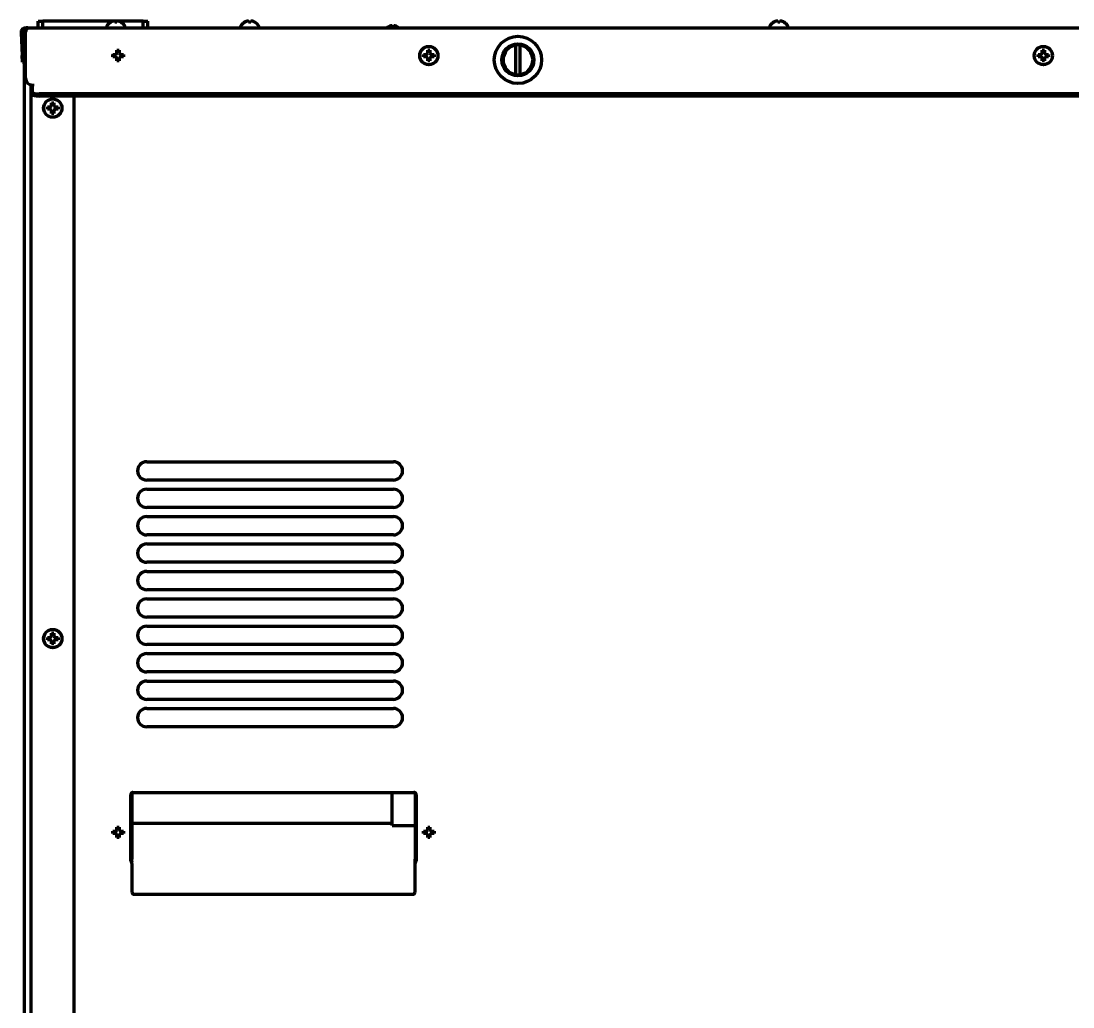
# Model space of a CAD drawing. Header units: inches. Extents: x -2898 to 7248, y 606 to 5598.
# Drawn here: x 6317.3 to 6777.7, y 3651.8 to 4083.4 of the extents above; entities that cross this region are included whole.
import ezdxf

# ---------------------------------------------------------------- set-up
doc = ezdxf.new("R2010")
doc.units = ezdxf.units.IN

msp = doc.modelspace()

# ---------------------------------------------------------------- linework, layer by layer
at = {"linetype": 'Continuous', "lineweight": 70}
for p, q in [((6320.27, 4080.34), (6319.27, 4080.34)), ((6320.27, 4080.34), (7209.27, 4080.34)), ((6324.77, 4083.34), (6326.77, 4083.34)), ((6324.77, 4080.34), (6324.77, 4083.34)), ((6357.71, 4083.34), (6326.77, 4083.34)), ((6326.77, 4080.34), (6326.77, 4083.34)), ((6354.77, 4080.94), (6354.77, 4080.74)), ((6356.47, 4082.79), (6356.47, 4082.82)), ((6359.27, 4083.34), (6358.27, 4083.34)), ((6370.77, 4083.34), (6359.83, 4083.34)), ((6361.07, 4082.82), (6361.07, 4082.79)), ((6362.77, 4080.74), (6362.77, 4080.94)), ((6370.77, 4080.34), (6370.77, 4083.34)), ((6370.77, 4083.34), (6372.77, 4083.34)), ((6372.77, 4080.34), (6372.77, 4083.34)), ((6413.37, 4080.94), (6413.37, 4080.74)), ((6415.07, 4082.79), (6415.07, 4082.82)), ((6419.67, 4082.82), (6419.67, 4082.79)), ((6421.37, 4080.74), (6421.37, 4080.94)), ((6478.15, 4080.82), (6478.15, 4080.84)), ((6479.65, 4080.82), (6479.65, 4081.22)), ((6480.4, 4081.22), (6480.4, 4080.82)), ((6481.9, 4080.84), (6481.9, 4080.82)), ((6644.97, 4080.94), (6644.97, 4080.74)), ((6646.67, 4082.79), (6646.67, 4082.82)), ((6651.27, 4082.82), (6651.27, 4082.79)), ((6652.97, 4080.74), (6652.97, 4080.94)), ((6317.27, 4078.24), (6317.79, 4068.34)), ((6318.27, 4078.29), (6318.79, 4068.39)), ((6318.77, 4078.84), (6319.44, 4078.84)), ((6318.77, 4078.84), (6318.77, 4075.84)), ((6318.77, 4077.24), (6319.27, 4077.24)), ((6318.77, 4068.77), (6318.77, 4077.24)), ((6319.27, 4058.34), (6319.27, 4078.34)), ((6317.95, 4065.34), (6317.79, 4068.34)), ((6318.79, 4068.39), (6318.95, 4065.4)), ((6357.47, 4068.24), (6357.47, 4068.74)), ((6357.47, 4067.74), (6357.47, 4068.24)), ((6362.07, 4068.74), (6362.07, 4068.24)), ((6362.07, 4068.24), (6362.07, 4067.74)), ((6493.47, 4068.24), (6493.47, 4068.74)), ((6493.47, 4067.74), (6493.47, 4068.24)), ((6498.07, 4068.74), (6498.07, 4068.24)), ((6498.07, 4068.24), (6498.07, 4067.74)), ((6762.47, 4068.24), (6762.47, 4068.74)), ((6762.47, 4067.74), (6762.47, 4068.24)), ((6767.07, 4068.74), (6767.07, 4068.24)), ((6767.07, 4068.24), (6767.07, 4067.74)), ((6317.95, 4065.34), (6318.95, 4065.4)), ((6318.77, 2413.84), (6318.77, 4065.37)), ((6321.57, 4055.42), (6321.57, 2754.44)), ((6322.27, 4055.84), (6322.25, 4055.84)), ((6322.25, 4055.84), (6322.25, 4055.34)), ((6322.27, 4055.84), (6322.27, 4054.88)), ((6322.27, 4052.24), (6322.27, 4054.88)), ((6322.27, 4052.24), (6322.27, 4051.27)), ((7204.27, 4051.46), (6325.27, 4051.46)), ((7204.27, 4050.5), (6325.27, 4050.5)), ((6340.47, 2752.44), (6340.47, 4050.49)), ((6328.87, 4045.24), (6328.87, 4045.74)), ((6328.87, 4044.74), (6328.87, 4045.24)), ((6333.47, 4045.74), (6333.47, 4045.24)), ((6333.47, 4045.24), (6333.47, 4044.74)), ((6372.27, 3890.44), (6480.27, 3890.44)), ((6480.27, 3882.44), (6372.27, 3882.44)), ((6372.27, 3878.44), (6480.27, 3878.44)), ((6480.27, 3870.44), (6372.27, 3870.44)), ((6372.27, 3866.44), (6480.27, 3866.44)), ((6480.27, 3858.44), (6372.27, 3858.44)), ((6372.27, 3854.44), (6480.27, 3854.44)), ((6480.27, 3846.44), (6372.27, 3846.44)), ((6372.27, 3842.44), (6480.27, 3842.44)), ((6480.27, 3834.44), (6372.27, 3834.44)), ((6372.27, 3830.44), (6480.27, 3830.44)), ((6480.27, 3822.44), (6372.27, 3822.44)), ((6372.27, 3818.44), (6480.27, 3818.44)), ((6328.87, 3813.04), (6328.87, 3813.54)), ((6328.87, 3812.54), (6328.87, 3813.04)), ((6333.47, 3813.54), (6333.47, 3813.04)), ((6333.47, 3813.04), (6333.47, 3812.54)), ((6480.27, 3810.44), (6372.27, 3810.44)), ((6372.27, 3806.44), (6480.27, 3806.44)), ((6480.27, 3798.44), (6372.27, 3798.44)), ((6372.27, 3794.44), (6480.27, 3794.44)), ((6480.27, 3786.44), (6372.27, 3786.44)), ((6372.27, 3782.44), (6480.27, 3782.44)), ((6480.27, 3774.44), (6372.27, 3774.44)), ((6365.27, 3715.69), (6365.27, 3744.69)), ((6365.77, 3745.56), (6365.77, 3716.89)), ((6366.27, 3745.69), (6489.27, 3745.69)), ((6479.77, 3731.17), (6479.77, 3745.69)), ((6489.77, 3745.56), (6489.77, 3716.89)), ((6490.27, 3744.69), (6490.27, 3715.69)), ((6479.77, 3732.02), (6365.77, 3732.02)), ((6479.77, 3731.17), (6489.78, 3731.17)), ((6357.47, 3728.24), (6357.47, 3728.74)), ((6357.47, 3727.74), (6357.47, 3728.24)), ((6362.07, 3728.74), (6362.07, 3728.24)), ((6362.07, 3728.24), (6362.07, 3727.74)), ((6493.47, 3728.24), (6493.47, 3728.74)), ((6493.47, 3727.74), (6493.47, 3728.24)), ((6498.07, 3728.74), (6498.07, 3728.24)), ((6498.07, 3728.24), (6498.07, 3727.74)), ((6365.77, 3716.89), (6365.77, 3716.45)), ((6365.77, 3714.55), (6365.77, 3716.45)), ((6489.77, 3716.89), (6489.77, 3716.45)), ((6489.77, 3714.55), (6489.77, 3716.45)), ((6365.37, 3715), (6365.74, 3715.37)), ((6365.51, 3715.14), (6365.77, 3715.4)), ((6365.77, 3714.55), (6365.77, 3702.17)), ((6490.04, 3715.13), (6489.77, 3715.4)), ((6489.77, 3702.17), (6489.77, 3714.55)), ((6490.17, 3715), (6489.8, 3715.37)), ((6365.77, 3702.14), (6365.77, 3702.17)), ((6489.77, 3702.14), (6489.77, 3702.17)), ((6366.77, 3701.18), (6488.77, 3701.18)), ((6366.77, 3701.14), (6488.77, 3701.14))]:
    msp.add_line(p, q, dxfattribs=at)
for centre, radius in [((6534.77, 4066.34), 10.33), ((6495.77, 4068.24), 4), ((6534.77, 4066.34), 7.01), ((6764.77, 4068.24), 4), ((6331.17, 4045.24), 4), ((6331.17, 3813.04), 4)]:
    msp.add_circle(centre, radius, dxfattribs=at)
for centre, radius, start, end in [((6319.27, 4078.34), 2, 90, 183), ((6327.02, 4077.59), 3.75, 126.87, 132.8332), ((6355.17, 4080.94), 0.4, 149.6988, 180), ((6355.17, 4080.74), 0.4, 180, 270), ((6358.97, 4078.72), 4.8, 121.3727, 149.6988), ((6358.57, 4078.72), 4.8, 30.3012, 58.6273), ((6362.37, 4080.74), 0.4, 270, 0), ((6362.37, 4080.94), 0.4, 0, 30.3012), ((6413.77, 4080.94), 0.4, 149.6988, 180), ((6413.77, 4080.74), 0.4, 180, 270), ((6417.57, 4078.72), 4.8, 121.3727, 149.6988), ((6417.17, 4078.72), 4.8, 30.3012, 58.6273), ((6420.97, 4080.74), 0.4, 270, 0), ((6420.97, 4080.94), 0.4, 0, 30.3012), ((6480.02, 4077.59), 3.75, 120, 132.8332), ((6480.02, 4077.59), 3.73, 103.5627, 120.1668), ((6480.02, 4077.59), 3.25, 83.3693, 96.6307), ((6480.02, 4077.59), 3.73, 59.8332, 76.4373), ((6480.02, 4077.59), 3.75, 47.1668, 60), ((6645.37, 4080.94), 0.4, 149.6988, 180), ((6645.37, 4080.74), 0.4, 180, 270), ((6649.17, 4078.72), 4.8, 121.3727, 149.6988), ((6648.77, 4078.72), 4.8, 30.3012, 58.6273), ((6652.57, 4080.74), 0.4, 270, 0), ((6652.57, 4080.94), 0.4, 0, 30.3012), ((6319.27, 4078.34), 1, 90, 183), ((6320.77, 4077.24), 2, 145.5637, 180), ((6534.77, 4066.34), 6.5, 98.8499, 261.1501), ((6534.77, 4066.34), 6.57, 81.2466, 98.7534), ((6534.77, 4066.34), 6.5, 278.8499, 81.1501), ((6359.77, 4068.24), 2.25, 166.9331, 193.0781), ((6359.77, 4068.24), 2.25, 347.0794, 13.1512), ((6322.27, 4058.34), 3, 180, 269.618), ((6534.77, 4066.34), 6.57, 261.2466, 278.7534), ((6372.27, 3886.44), 4, 90, 270), ((6480.27, 3886.44), 4, 270, 90), ((6372.27, 3874.44), 4, 90, 270), ((6480.27, 3874.44), 4, 270, 90), ((6372.27, 3862.44), 4, 90, 270), ((6480.27, 3862.44), 4, 270, 90), ((6372.27, 3850.44), 4, 90, 270), ((6480.27, 3850.44), 4, 270, 90), ((6372.27, 3838.44), 4, 90, 270), ((6480.27, 3838.44), 4, 270, 90), ((6372.27, 3826.44), 4, 90, 270), ((6480.27, 3826.44), 4, 270, 90), ((6372.27, 3814.44), 4, 90, 270), ((6480.27, 3814.44), 4, 270, 90), ((6372.27, 3802.44), 4, 90, 270), ((6480.27, 3802.44), 4, 270, 90), ((6372.27, 3790.44), 4, 90, 270), ((6480.27, 3790.44), 4, 270, 90), ((6372.27, 3778.44), 4, 90, 270), ((6480.27, 3778.44), 4, 270, 90), ((6366.27, 3744.69), 1, 90, 180), ((6489.27, 3744.69), 1, 0, 90), ((6366.27, 3715.69), 1, 180, 240.0005), ((6489.27, 3715.69), 1, 300.0023, 0)]:
    msp.add_arc(centre, radius, start, end, dxfattribs=at)
for centre, major_axis, ratio, start_param, end_param in [((6479.4, 4077.59), (0, -3.64), 0.707107, 3.044426, 3.23876), ((6480.65, 4077.59), (0, 3.64), 0.707107, 6.186018, 6.380352), ((6325.27, 4052.24), (-3, 0), 0.258819, 0, 1.570796), ((6325.27, 4051.27), (3, 0), 0.258819, 3.141593, 4.712389), ((6365.76, 3713.4), (0.01, 2), 0.083873, 0.008605, 0.147661), ((6489.78, 3713.4), (-0.01, 2), 0.083873, 6.135524, 6.27458), ((6366.77, 3702.17), (-1, 0), 0.999391, 0, 1.570796), ((6366.77, 3702.14), (1, 0), 0.999391, 3.141593, 4.712389), ((6488.77, 3702.17), (-1, 0), 0.999391, 1.570796, 3.141593), ((6488.77, 3702.14), (1, 0), 0.999391, 4.712389, 6.283185)]:
    msp.add_ellipse(centre, major_axis=major_axis, ratio=ratio, start_param=start_param, end_param=end_param, dxfattribs=at)
for points in [[(6319.27, 4078.34), (6319.29, 4078.41), (6319.34, 4078.55), (6319.4, 4078.76), (6319.47, 4078.96), (6319.54, 4079.16), (6319.6, 4079.35), (6319.67, 4079.52), (6319.74, 4079.68), (6319.8, 4079.83), (6319.87, 4079.96), (6319.94, 4080.08), (6320, 4080.17), (6320.07, 4080.25), (6320.14, 4080.3), (6320.2, 4080.34), (6320.25, 4080.34), (6320.27, 4080.34)], [(6357.77, 4083.34), (6357.72, 4083.33), (6357.61, 4083.3), (6357.45, 4083.24), (6357.29, 4083.19), (6357.13, 4083.13), (6356.98, 4083.06), (6356.82, 4082.99), (6356.66, 4082.9), (6356.53, 4082.83), (6356.47, 4082.79)], [(6358.27, 4083.34), (6358.24, 4083.34), (6358.19, 4083.35), (6358.12, 4083.35), (6358.05, 4083.36), (6357.98, 4083.36), (6357.91, 4083.35), (6357.84, 4083.35), (6357.79, 4083.34), (6357.77, 4083.34)], [(6359.27, 4082.79), (6359.1, 4082.81), (6358.77, 4082.83), (6358.44, 4082.81), (6358.27, 4082.79)], [(6359.77, 4083.34), (6359.75, 4083.34), (6359.7, 4083.35), (6359.63, 4083.35), (6359.56, 4083.36), (6359.49, 4083.36), (6359.41, 4083.35), (6359.34, 4083.35), (6359.29, 4083.34), (6359.27, 4083.34)], [(6359.27, 4083.34), (6359.27, 4083.33), (6359.27, 4083.3), (6359.27, 4083.24), (6359.27, 4083.19), (6359.27, 4083.13), (6359.27, 4083.06), (6359.27, 4082.99), (6359.27, 4082.9), (6359.27, 4082.83), (6359.27, 4082.79)], [(6416.37, 4083.34), (6416.32, 4083.33), (6416.21, 4083.3), (6416.05, 4083.24), (6415.89, 4083.19), (6415.73, 4083.13), (6415.58, 4083.06), (6415.42, 4082.99), (6415.26, 4082.9), (6415.13, 4082.83), (6415.07, 4082.79)], [(6416.87, 4083.34), (6416.84, 4083.34), (6416.79, 4083.35), (6416.72, 4083.35), (6416.65, 4083.36), (6416.58, 4083.36), (6416.51, 4083.35), (6416.44, 4083.35), (6416.39, 4083.34), (6416.37, 4083.34)], [(6417.87, 4082.79), (6417.7, 4082.81), (6417.37, 4082.83), (6417.04, 4082.81), (6416.87, 4082.79)], [(6418.37, 4083.34), (6418.35, 4083.34), (6418.3, 4083.35), (6418.23, 4083.35), (6418.16, 4083.36), (6418.09, 4083.36), (6418.01, 4083.35), (6417.94, 4083.35), (6417.89, 4083.34), (6417.87, 4083.34)], [(6417.87, 4083.34), (6417.87, 4083.33), (6417.87, 4083.3), (6417.87, 4083.24), (6417.87, 4083.19), (6417.87, 4083.13), (6417.87, 4083.06), (6417.87, 4082.99), (6417.87, 4082.9), (6417.87, 4082.83), (6417.87, 4082.79)], [(6647.97, 4083.34), (6647.92, 4083.33), (6647.81, 4083.3), (6647.65, 4083.24), (6647.49, 4083.19), (6647.33, 4083.13), (6647.18, 4083.06), (6647.02, 4082.99), (6646.86, 4082.9), (6646.73, 4082.83), (6646.67, 4082.79)], [(6648.47, 4083.34), (6648.44, 4083.34), (6648.39, 4083.35), (6648.32, 4083.35), (6648.25, 4083.36), (6648.18, 4083.36), (6648.11, 4083.35), (6648.04, 4083.35), (6647.99, 4083.34), (6647.97, 4083.34)], [(6649.47, 4082.79), (6649.3, 4082.81), (6648.97, 4082.83), (6648.64, 4082.81), (6648.47, 4082.79)], [(6649.97, 4083.34), (6649.95, 4083.34), (6649.9, 4083.35), (6649.83, 4083.35), (6649.76, 4083.36), (6649.69, 4083.36), (6649.61, 4083.35), (6649.54, 4083.35), (6649.49, 4083.34), (6649.47, 4083.34)], [(6649.47, 4083.34), (6649.47, 4083.33), (6649.47, 4083.3), (6649.47, 4083.24), (6649.47, 4083.19), (6649.47, 4083.13), (6649.47, 4083.06), (6649.47, 4082.99), (6649.47, 4082.9), (6649.47, 4082.83), (6649.47, 4082.79)], [(6359.27, 4069.24), (6359.27, 4069.3), (6359.27, 4069.41), (6359.27, 4069.57), (6359.27, 4069.73), (6359.27, 4069.88), (6359.27, 4070.03), (6359.27, 4070.19), (6359.27, 4070.36), (6359.27, 4070.48), (6359.27, 4070.54)], [(6359.27, 4070.54), (6359.44, 4070.54), (6359.77, 4070.54), (6360.1, 4070.54), (6360.27, 4070.54)], [(6495.27, 4069.24), (6495.27, 4069.3), (6495.27, 4069.41), (6495.27, 4069.57), (6495.27, 4069.73), (6495.27, 4069.88), (6495.27, 4070.03), (6495.27, 4070.19), (6495.27, 4070.36), (6495.27, 4070.48), (6495.27, 4070.54)], [(6495.27, 4070.54), (6495.44, 4070.54), (6495.77, 4070.54), (6496.1, 4070.54), (6496.27, 4070.54)], [(6533.77, 4072.77), (6533.77, 4072.5), (6533.77, 4071.99), (6533.77, 4071.28), (6533.77, 4070.63), (6533.77, 4070.03), (6533.77, 4069.47), (6533.77, 4068.97), (6533.77, 4068.51), (6533.77, 4068.09), (6533.77, 4067.71), (6533.77, 4067.38), (6533.77, 4067.09), (6533.77, 4066.83), (6533.77, 4066.59), (6533.77, 4066.34), (6533.77, 4066.09), (6533.77, 4065.85), (6533.77, 4065.6), (6533.77, 4065.3), (6533.77, 4064.97), (6533.77, 4064.6), (6533.77, 4064.18), (6533.77, 4063.72), (6533.77, 4063.21), (6533.77, 4062.66), (6533.77, 4062.06), (6533.77, 4061.41), (6533.77, 4060.7), (6533.77, 4060.19), (6533.77, 4059.92)], [(6535.77, 4059.92), (6535.77, 4060.19), (6535.77, 4060.7), (6535.77, 4061.41), (6535.77, 4062.06), (6535.77, 4062.66), (6535.77, 4063.21), (6535.77, 4063.72), (6535.77, 4064.18), (6535.77, 4064.6), (6535.77, 4064.97), (6535.77, 4065.31), (6535.77, 4065.6), (6535.77, 4065.85), (6535.77, 4066.1), (6535.77, 4066.34), (6535.77, 4066.59), (6535.77, 4066.83), (6535.77, 4067.09), (6535.77, 4067.38), (6535.77, 4067.71), (6535.77, 4068.09), (6535.77, 4068.51), (6535.77, 4068.97), (6535.77, 4069.47), (6535.77, 4070.03), (6535.77, 4070.63), (6535.77, 4071.28), (6535.77, 4071.99), (6535.77, 4072.5), (6535.77, 4072.77)], [(6764.27, 4069.24), (6764.27, 4069.3), (6764.27, 4069.41), (6764.27, 4069.57), (6764.27, 4069.73), (6764.27, 4069.88), (6764.27, 4070.03), (6764.27, 4070.19), (6764.27, 4070.36), (6764.27, 4070.48), (6764.27, 4070.54)], [(6764.27, 4070.54), (6764.44, 4070.54), (6764.77, 4070.54), (6765.1, 4070.54), (6765.27, 4070.54)], [(6358.77, 4067.74), (6358.72, 4067.74), (6358.61, 4067.74), (6358.45, 4067.74), (6358.29, 4067.74), (6358.13, 4067.74), (6357.98, 4067.74), (6357.82, 4067.74), (6357.66, 4067.74), (6357.53, 4067.74), (6357.47, 4067.74)], [(6358.77, 4068.74), (6358.79, 4068.77), (6358.84, 4068.82), (6358.91, 4068.89), (6358.98, 4068.96), (6359.06, 4069.03), (6359.13, 4069.1), (6359.2, 4069.17), (6359.25, 4069.22), (6359.27, 4069.24)], [(6359.27, 4067.24), (6359.24, 4067.27), (6359.19, 4067.32), (6359.12, 4067.4), (6359.05, 4067.47), (6358.98, 4067.54), (6358.91, 4067.61), (6358.84, 4067.68), (6358.79, 4067.72), (6358.77, 4067.74)], [(6360.27, 4065.94), (6360.1, 4065.94), (6359.77, 4065.94), (6359.44, 4065.94), (6359.27, 4065.94)], [(6360.27, 4069.24), (6360.3, 4069.22), (6360.35, 4069.17), (6360.42, 4069.09), (6360.49, 4069.02), (6360.56, 4068.95), (6360.63, 4068.88), (6360.7, 4068.81), (6360.75, 4068.77), (6360.77, 4068.74)], [(6360.77, 4067.74), (6360.75, 4067.72), (6360.7, 4067.67), (6360.63, 4067.6), (6360.56, 4067.53), (6360.49, 4067.46), (6360.41, 4067.39), (6360.34, 4067.32), (6360.29, 4067.27), (6360.27, 4067.24)], [(6360.27, 4067.24), (6360.27, 4067.19), (6360.27, 4067.08), (6360.27, 4066.92), (6360.27, 4066.76), (6360.27, 4066.61), (6360.27, 4066.45), (6360.27, 4066.3), (6360.27, 4066.13), (6360.27, 4066.01), (6360.27, 4065.94)], [(6360.77, 4068.74), (6360.82, 4068.74), (6360.93, 4068.74), (6361.09, 4068.74), (6361.25, 4068.74), (6361.41, 4068.74), (6361.56, 4068.74), (6361.72, 4068.74), (6361.88, 4068.74), (6362.01, 4068.74), (6362.07, 4068.74)], [(6494.77, 4067.74), (6494.72, 4067.74), (6494.61, 4067.74), (6494.45, 4067.74), (6494.29, 4067.74), (6494.13, 4067.74), (6493.98, 4067.74), (6493.82, 4067.74), (6493.66, 4067.74), (6493.53, 4067.74), (6493.47, 4067.74)], [(6494.77, 4068.74), (6494.79, 4068.77), (6494.84, 4068.81), (6494.91, 4068.89), (6494.98, 4068.96), (6495.06, 4069.03), (6495.13, 4069.1), (6495.2, 4069.17), (6495.25, 4069.22), (6495.27, 4069.24)], [(6495.27, 4067.24), (6495.24, 4067.27), (6495.19, 4067.32), (6495.12, 4067.39), (6495.05, 4067.47), (6494.98, 4067.54), (6494.91, 4067.61), (6494.84, 4067.67), (6494.79, 4067.72), (6494.77, 4067.74)], [(6496.27, 4065.94), (6496.1, 4065.94), (6495.77, 4065.94), (6495.44, 4065.94), (6495.27, 4065.94)], [(6496.27, 4069.24), (6496.3, 4069.22), (6496.35, 4069.17), (6496.42, 4069.09), (6496.49, 4069.02), (6496.56, 4068.95), (6496.63, 4068.88), (6496.7, 4068.81), (6496.75, 4068.77), (6496.77, 4068.74)], [(6496.77, 4067.74), (6496.75, 4067.72), (6496.7, 4067.67), (6496.63, 4067.6), (6496.56, 4067.53), (6496.49, 4067.46), (6496.41, 4067.39), (6496.34, 4067.31), (6496.29, 4067.27), (6496.27, 4067.24)], [(6496.27, 4067.24), (6496.27, 4067.19), (6496.27, 4067.08), (6496.27, 4066.92), (6496.27, 4066.76), (6496.27, 4066.61), (6496.27, 4066.45), (6496.27, 4066.3), (6496.27, 4066.13), (6496.27, 4066.01), (6496.27, 4065.94)], [(6496.77, 4068.74), (6496.82, 4068.74), (6496.93, 4068.74), (6497.09, 4068.74), (6497.25, 4068.74), (6497.41, 4068.74), (6497.56, 4068.74), (6497.72, 4068.74), (6497.88, 4068.74), (6498.01, 4068.74), (6498.07, 4068.74)], [(6763.77, 4067.74), (6763.72, 4067.74), (6763.61, 4067.74), (6763.45, 4067.74), (6763.29, 4067.74), (6763.13, 4067.74), (6762.98, 4067.74), (6762.82, 4067.74), (6762.66, 4067.74), (6762.53, 4067.74), (6762.47, 4067.74)], [(6763.77, 4068.74), (6763.79, 4068.77), (6763.84, 4068.81), (6763.91, 4068.89), (6763.98, 4068.96), (6764.06, 4069.03), (6764.13, 4069.1), (6764.2, 4069.17), (6764.25, 4069.22), (6764.27, 4069.24)], [(6764.27, 4067.24), (6764.24, 4067.27), (6764.19, 4067.32), (6764.12, 4067.39), (6764.05, 4067.47), (6763.98, 4067.54), (6763.91, 4067.61), (6763.84, 4067.67), (6763.79, 4067.72), (6763.77, 4067.74)], [(6765.27, 4065.94), (6765.1, 4065.94), (6764.77, 4065.94), (6764.44, 4065.94), (6764.27, 4065.94)], [(6765.27, 4069.24), (6765.3, 4069.22), (6765.35, 4069.17), (6765.42, 4069.09), (6765.49, 4069.02), (6765.56, 4068.95), (6765.63, 4068.88), (6765.7, 4068.81), (6765.75, 4068.77), (6765.77, 4068.74)], [(6765.77, 4067.74), (6765.75, 4067.72), (6765.7, 4067.67), (6765.63, 4067.6), (6765.56, 4067.53), (6765.49, 4067.46), (6765.41, 4067.39), (6765.34, 4067.31), (6765.29, 4067.27), (6765.27, 4067.24)], [(6765.27, 4067.24), (6765.27, 4067.19), (6765.27, 4067.08), (6765.27, 4066.92), (6765.27, 4066.76), (6765.27, 4066.61), (6765.27, 4066.45), (6765.27, 4066.3), (6765.27, 4066.13), (6765.27, 4066.01), (6765.27, 4065.94)], [(6765.77, 4068.74), (6765.82, 4068.74), (6765.93, 4068.74), (6766.09, 4068.74), (6766.25, 4068.74), (6766.41, 4068.74), (6766.56, 4068.74), (6766.72, 4068.74), (6766.88, 4068.74), (6767.01, 4068.74), (6767.07, 4068.74)], [(6330.67, 4046.24), (6330.67, 4046.3), (6330.67, 4046.41), (6330.67, 4046.57), (6330.67, 4046.73), (6330.67, 4046.88), (6330.67, 4047.03), (6330.67, 4047.19), (6330.67, 4047.36), (6330.67, 4047.48), (6330.67, 4047.54)], [(6330.67, 4047.54), (6330.84, 4047.54), (6331.17, 4047.54), (6331.5, 4047.54), (6331.67, 4047.54)], [(6330.17, 4044.74), (6330.12, 4044.74), (6330.01, 4044.74), (6329.85, 4044.74), (6329.69, 4044.74), (6329.53, 4044.74), (6329.38, 4044.74), (6329.22, 4044.74), (6329.06, 4044.74), (6328.93, 4044.74), (6328.87, 4044.74)], [(6330.17, 4045.74), (6330.19, 4045.77), (6330.24, 4045.81), (6330.31, 4045.89), (6330.38, 4045.96), (6330.46, 4046.03), (6330.53, 4046.1), (6330.6, 4046.17), (6330.65, 4046.22), (6330.67, 4046.24)], [(6330.67, 4044.24), (6330.64, 4044.27), (6330.59, 4044.32), (6330.52, 4044.39), (6330.45, 4044.47), (6330.38, 4044.54), (6330.31, 4044.61), (6330.24, 4044.67), (6330.19, 4044.72), (6330.17, 4044.74)], [(6331.67, 4042.94), (6331.5, 4042.94), (6331.17, 4042.94), (6330.84, 4042.94), (6330.67, 4042.94)], [(6331.67, 4046.24), (6331.7, 4046.22), (6331.75, 4046.17), (6331.82, 4046.09), (6331.89, 4046.02), (6331.96, 4045.95), (6332.03, 4045.88), (6332.1, 4045.81), (6332.15, 4045.77), (6332.17, 4045.74)], [(6332.17, 4044.74), (6332.15, 4044.72), (6332.1, 4044.67), (6332.03, 4044.6), (6331.96, 4044.53), (6331.89, 4044.46), (6331.81, 4044.39), (6331.74, 4044.31), (6331.69, 4044.27), (6331.67, 4044.24)], [(6331.67, 4044.24), (6331.67, 4044.19), (6331.67, 4044.08), (6331.67, 4043.92), (6331.67, 4043.76), (6331.67, 4043.61), (6331.67, 4043.45), (6331.67, 4043.3), (6331.67, 4043.13), (6331.67, 4043.01), (6331.67, 4042.94)], [(6332.17, 4045.74), (6332.22, 4045.74), (6332.33, 4045.74), (6332.49, 4045.74), (6332.65, 4045.74), (6332.81, 4045.74), (6332.96, 4045.74), (6333.12, 4045.74), (6333.28, 4045.74), (6333.41, 4045.74), (6333.47, 4045.74)], [(6330.17, 3812.54), (6330.12, 3812.54), (6330.01, 3812.54), (6329.85, 3812.54), (6329.69, 3812.54), (6329.53, 3812.54), (6329.38, 3812.54), (6329.22, 3812.54), (6329.06, 3812.54), (6328.93, 3812.54), (6328.87, 3812.54)], [(6330.17, 3813.54), (6330.19, 3813.57), (6330.24, 3813.61), (6330.31, 3813.69), (6330.38, 3813.76), (6330.46, 3813.83), (6330.53, 3813.9), (6330.6, 3813.97), (6330.65, 3814.02), (6330.67, 3814.04)], [(6330.67, 3812.04), (6330.64, 3812.07), (6330.59, 3812.12), (6330.52, 3812.19), (6330.45, 3812.27), (6330.38, 3812.34), (6330.31, 3812.41), (6330.24, 3812.47), (6330.19, 3812.52), (6330.17, 3812.54)], [(6330.67, 3814.04), (6330.67, 3814.1), (6330.67, 3814.21), (6330.67, 3814.37), (6330.67, 3814.53), (6330.67, 3814.68), (6330.67, 3814.83), (6330.67, 3814.99), (6330.67, 3815.16), (6330.67, 3815.28), (6330.67, 3815.34)], [(6330.67, 3815.34), (6330.84, 3815.34), (6331.17, 3815.34), (6331.5, 3815.34), (6331.67, 3815.34)], [(6331.67, 3814.04), (6331.7, 3814.02), (6331.75, 3813.97), (6331.82, 3813.89), (6331.89, 3813.82), (6331.96, 3813.75), (6332.03, 3813.68), (6332.1, 3813.61), (6332.15, 3813.57), (6332.17, 3813.54)], [(6332.17, 3812.54), (6332.15, 3812.52), (6332.1, 3812.47), (6332.03, 3812.4), (6331.96, 3812.33), (6331.89, 3812.26), (6331.81, 3812.19), (6331.74, 3812.11), (6331.69, 3812.07), (6331.67, 3812.04)], [(6332.17, 3813.54), (6332.22, 3813.54), (6332.33, 3813.54), (6332.49, 3813.54), (6332.65, 3813.54), (6332.81, 3813.54), (6332.96, 3813.54), (6333.12, 3813.54), (6333.28, 3813.54), (6333.41, 3813.54), (6333.47, 3813.54)], [(6331.67, 3810.74), (6331.5, 3810.74), (6331.17, 3810.74), (6330.84, 3810.74), (6330.67, 3810.74)], [(6331.67, 3812.04), (6331.67, 3811.99), (6331.67, 3811.88), (6331.67, 3811.72), (6331.67, 3811.56), (6331.67, 3811.41), (6331.67, 3811.25), (6331.67, 3811.1), (6331.67, 3810.93), (6331.67, 3810.81), (6331.67, 3810.74)], [(6359.27, 3729.24), (6359.27, 3729.3), (6359.27, 3729.41), (6359.27, 3729.57), (6359.27, 3729.73), (6359.27, 3729.88), (6359.27, 3730.03), (6359.27, 3730.19), (6359.27, 3730.36), (6359.27, 3730.48), (6359.27, 3730.54)], [(6359.27, 3730.54), (6359.44, 3730.54), (6359.77, 3730.54), (6360.1, 3730.54), (6360.27, 3730.54)], [(6495.27, 3729.24), (6495.27, 3729.3), (6495.27, 3729.41), (6495.27, 3729.57), (6495.27, 3729.73), (6495.27, 3729.88), (6495.27, 3730.03), (6495.27, 3730.19), (6495.27, 3730.36), (6495.27, 3730.48), (6495.27, 3730.54)], [(6495.27, 3730.54), (6495.44, 3730.54), (6495.77, 3730.54), (6496.1, 3730.54), (6496.27, 3730.54)], [(6358.77, 3727.74), (6358.72, 3727.74), (6358.61, 3727.74), (6358.45, 3727.74), (6358.29, 3727.74), (6358.13, 3727.74), (6357.98, 3727.74), (6357.82, 3727.74), (6357.66, 3727.74), (6357.53, 3727.74), (6357.47, 3727.74)], [(6358.77, 3728.74), (6358.79, 3728.77), (6358.84, 3728.82), (6358.91, 3728.89), (6358.98, 3728.96), (6359.06, 3729.03), (6359.13, 3729.1), (6359.2, 3729.17), (6359.25, 3729.22), (6359.27, 3729.24)], [(6359.27, 3727.24), (6359.24, 3727.27), (6359.19, 3727.32), (6359.12, 3727.4), (6359.05, 3727.47), (6358.98, 3727.54), (6358.91, 3727.61), (6358.84, 3727.68), (6358.79, 3727.72), (6358.77, 3727.74)], [(6360.27, 3725.94), (6360.1, 3725.94), (6359.77, 3725.94), (6359.44, 3725.94), (6359.27, 3725.94)], [(6360.27, 3729.24), (6360.3, 3729.22), (6360.35, 3729.17), (6360.42, 3729.09), (6360.49, 3729.02), (6360.56, 3728.95), (6360.63, 3728.88), (6360.7, 3728.81), (6360.75, 3728.77), (6360.77, 3728.74)], [(6360.77, 3727.74), (6360.75, 3727.72), (6360.7, 3727.67), (6360.63, 3727.6), (6360.56, 3727.53), (6360.49, 3727.46), (6360.41, 3727.39), (6360.34, 3727.32), (6360.29, 3727.27), (6360.27, 3727.24)], [(6360.27, 3727.24), (6360.27, 3727.19), (6360.27, 3727.08), (6360.27, 3726.92), (6360.27, 3726.76), (6360.27, 3726.61), (6360.27, 3726.45), (6360.27, 3726.3), (6360.27, 3726.13), (6360.27, 3726.01), (6360.27, 3725.94)], [(6360.77, 3728.74), (6360.82, 3728.74), (6360.93, 3728.74), (6361.09, 3728.74), (6361.25, 3728.74), (6361.41, 3728.74), (6361.56, 3728.74), (6361.72, 3728.74), (6361.88, 3728.74), (6362.01, 3728.74), (6362.07, 3728.74)], [(6494.77, 3727.74), (6494.72, 3727.74), (6494.61, 3727.74), (6494.45, 3727.74), (6494.29, 3727.74), (6494.13, 3727.74), (6493.98, 3727.74), (6493.82, 3727.74), (6493.66, 3727.74), (6493.53, 3727.74), (6493.47, 3727.74)], [(6494.77, 3728.74), (6494.79, 3728.77), (6494.84, 3728.82), (6494.91, 3728.89), (6494.98, 3728.96), (6495.06, 3729.03), (6495.13, 3729.1), (6495.2, 3729.17), (6495.25, 3729.22), (6495.27, 3729.24)], [(6495.27, 3727.24), (6495.24, 3727.27), (6495.19, 3727.32), (6495.12, 3727.4), (6495.05, 3727.47), (6494.98, 3727.54), (6494.91, 3727.61), (6494.84, 3727.68), (6494.79, 3727.72), (6494.77, 3727.74)], [(6496.27, 3725.94), (6496.1, 3725.94), (6495.77, 3725.94), (6495.44, 3725.94), (6495.27, 3725.94)], [(6496.27, 3729.24), (6496.3, 3729.22), (6496.35, 3729.17), (6496.42, 3729.09), (6496.49, 3729.02), (6496.56, 3728.95), (6496.63, 3728.88), (6496.7, 3728.81), (6496.75, 3728.77), (6496.77, 3728.74)], [(6496.77, 3727.74), (6496.75, 3727.72), (6496.7, 3727.67), (6496.63, 3727.6), (6496.56, 3727.53), (6496.49, 3727.46), (6496.41, 3727.39), (6496.34, 3727.32), (6496.29, 3727.27), (6496.27, 3727.24)], [(6496.27, 3727.24), (6496.27, 3727.19), (6496.27, 3727.08), (6496.27, 3726.92), (6496.27, 3726.76), (6496.27, 3726.61), (6496.27, 3726.45), (6496.27, 3726.3), (6496.27, 3726.13), (6496.27, 3726.01), (6496.27, 3725.94)], [(6496.77, 3728.74), (6496.82, 3728.74), (6496.93, 3728.74), (6497.09, 3728.74), (6497.25, 3728.74), (6497.41, 3728.74), (6497.56, 3728.74), (6497.72, 3728.74), (6497.88, 3728.74), (6498.01, 3728.74), (6498.07, 3728.74)], [(6365.75, 3715.38), (6365.75, 3715.38), (6365.75, 3715.38), (6365.74, 3715.37)], [(6489.79, 3715.38), (6489.79, 3715.38), (6489.8, 3715.38), (6489.8, 3715.37)]]:
    msp.add_open_spline(points, degree=3, dxfattribs=at)
for points in [[(6358.27, 4082.79), (6358.27, 4082.91), (6358.27, 4083.02), (6358.27, 4083.16), (6358.27, 4083.2), (6358.27, 4083.28), (6358.27, 4083.31), (6358.27, 4083.34)], [(6361.07, 4082.79), (6360.87, 4082.91), (6360.66, 4083.02), (6360.33, 4083.16), (6360.22, 4083.2), (6360, 4083.28), (6359.89, 4083.31), (6359.77, 4083.34)], [(6416.87, 4082.79), (6416.87, 4082.91), (6416.87, 4083.02), (6416.87, 4083.16), (6416.87, 4083.2), (6416.87, 4083.28), (6416.87, 4083.31), (6416.87, 4083.34)], [(6419.67, 4082.79), (6419.47, 4082.91), (6419.26, 4083.02), (6418.93, 4083.16), (6418.82, 4083.2), (6418.6, 4083.28), (6418.49, 4083.31), (6418.37, 4083.34)], [(6648.47, 4082.79), (6648.47, 4082.91), (6648.47, 4083.02), (6648.47, 4083.16), (6648.47, 4083.2), (6648.47, 4083.28), (6648.47, 4083.31), (6648.47, 4083.34)], [(6651.27, 4082.79), (6651.07, 4082.91), (6650.86, 4083.02), (6650.53, 4083.16), (6650.42, 4083.2), (6650.2, 4083.28), (6650.09, 4083.31), (6649.97, 4083.34)], [(6360.27, 4070.54), (6360.27, 4070.34), (6360.27, 4070.13), (6360.27, 4069.81), (6360.27, 4069.7), (6360.27, 4069.47), (6360.27, 4069.36), (6360.27, 4069.24)], [(6496.27, 4070.54), (6496.27, 4070.34), (6496.27, 4070.13), (6496.27, 4069.81), (6496.27, 4069.7), (6496.27, 4069.47), (6496.27, 4069.36), (6496.27, 4069.24)], [(6765.27, 4070.54), (6765.27, 4070.34), (6765.27, 4070.13), (6765.27, 4069.81), (6765.27, 4069.7), (6765.27, 4069.47), (6765.27, 4069.36), (6765.27, 4069.24)], [(6357.47, 4068.74), (6357.67, 4068.74), (6357.88, 4068.74), (6358.21, 4068.74), (6358.32, 4068.74), (6358.54, 4068.74), (6358.66, 4068.74), (6358.77, 4068.74)], [(6359.27, 4065.94), (6359.27, 4066.15), (6359.27, 4066.36), (6359.27, 4066.68), (6359.27, 4066.79), (6359.27, 4067.02), (6359.27, 4067.13), (6359.27, 4067.24)], [(6362.07, 4067.74), (6361.87, 4067.74), (6361.66, 4067.74), (6361.33, 4067.74), (6361.22, 4067.74), (6361, 4067.74), (6360.89, 4067.74), (6360.77, 4067.74)], [(6493.47, 4068.74), (6493.67, 4068.74), (6493.88, 4068.74), (6494.21, 4068.74), (6494.32, 4068.74), (6494.54, 4068.74), (6494.66, 4068.74), (6494.77, 4068.74)], [(6495.27, 4065.94), (6495.27, 4066.15), (6495.27, 4066.36), (6495.27, 4066.68), (6495.27, 4066.79), (6495.27, 4067.01), (6495.27, 4067.13), (6495.27, 4067.24)], [(6498.07, 4067.74), (6497.87, 4067.74), (6497.66, 4067.74), (6497.33, 4067.74), (6497.22, 4067.74), (6497, 4067.74), (6496.89, 4067.74), (6496.77, 4067.74)], [(6762.47, 4068.74), (6762.67, 4068.74), (6762.88, 4068.74), (6763.21, 4068.74), (6763.32, 4068.74), (6763.54, 4068.74), (6763.66, 4068.74), (6763.77, 4068.74)], [(6764.27, 4065.94), (6764.27, 4066.15), (6764.27, 4066.36), (6764.27, 4066.68), (6764.27, 4066.79), (6764.27, 4067.01), (6764.27, 4067.13), (6764.27, 4067.24)], [(6767.07, 4067.74), (6766.87, 4067.74), (6766.66, 4067.74), (6766.33, 4067.74), (6766.22, 4067.74), (6766, 4067.74), (6765.89, 4067.74), (6765.77, 4067.74)], [(6331.67, 4047.54), (6331.67, 4047.34), (6331.67, 4047.13), (6331.67, 4046.81), (6331.67, 4046.7), (6331.67, 4046.47), (6331.67, 4046.36), (6331.67, 4046.24)], [(6328.87, 4045.74), (6329.07, 4045.74), (6329.28, 4045.74), (6329.61, 4045.74), (6329.72, 4045.74), (6329.94, 4045.74), (6330.06, 4045.74), (6330.17, 4045.74)], [(6330.67, 4042.94), (6330.67, 4043.15), (6330.67, 4043.36), (6330.67, 4043.68), (6330.67, 4043.79), (6330.67, 4044.01), (6330.67, 4044.13), (6330.67, 4044.24)], [(6333.47, 4044.74), (6333.27, 4044.74), (6333.06, 4044.74), (6332.73, 4044.74), (6332.62, 4044.74), (6332.4, 4044.74), (6332.29, 4044.74), (6332.17, 4044.74)], [(6328.87, 3813.54), (6329.07, 3813.54), (6329.28, 3813.54), (6329.61, 3813.54), (6329.72, 3813.54), (6329.94, 3813.54), (6330.06, 3813.54), (6330.17, 3813.54)], [(6331.67, 3815.34), (6331.67, 3815.14), (6331.67, 3814.93), (6331.67, 3814.61), (6331.67, 3814.5), (6331.67, 3814.27), (6331.67, 3814.16), (6331.67, 3814.04)], [(6333.47, 3812.54), (6333.27, 3812.54), (6333.06, 3812.54), (6332.73, 3812.54), (6332.62, 3812.54), (6332.4, 3812.54), (6332.29, 3812.54), (6332.17, 3812.54)], [(6330.67, 3810.74), (6330.67, 3810.95), (6330.67, 3811.16), (6330.67, 3811.48), (6330.67, 3811.59), (6330.67, 3811.81), (6330.67, 3811.93), (6330.67, 3812.04)], [(6360.27, 3730.54), (6360.27, 3730.34), (6360.27, 3730.13), (6360.27, 3729.81), (6360.27, 3729.7), (6360.27, 3729.47), (6360.27, 3729.36), (6360.27, 3729.24)], [(6496.27, 3730.54), (6496.27, 3730.34), (6496.27, 3730.13), (6496.27, 3729.81), (6496.27, 3729.7), (6496.27, 3729.47), (6496.27, 3729.36), (6496.27, 3729.24)], [(6357.47, 3728.74), (6357.67, 3728.74), (6357.88, 3728.74), (6358.21, 3728.74), (6358.32, 3728.74), (6358.54, 3728.74), (6358.66, 3728.74), (6358.77, 3728.74)], [(6359.27, 3725.94), (6359.27, 3726.15), (6359.27, 3726.36), (6359.27, 3726.68), (6359.27, 3726.79), (6359.27, 3727.02), (6359.27, 3727.13), (6359.27, 3727.24)], [(6362.07, 3727.74), (6361.87, 3727.74), (6361.66, 3727.74), (6361.33, 3727.74), (6361.22, 3727.74), (6361, 3727.74), (6360.89, 3727.74), (6360.77, 3727.74)], [(6493.47, 3728.74), (6493.67, 3728.74), (6493.88, 3728.74), (6494.21, 3728.74), (6494.32, 3728.74), (6494.54, 3728.74), (6494.66, 3728.74), (6494.77, 3728.74)], [(6495.27, 3725.94), (6495.27, 3726.15), (6495.27, 3726.36), (6495.27, 3726.68), (6495.27, 3726.79), (6495.27, 3727.02), (6495.27, 3727.13), (6495.27, 3727.24)], [(6498.07, 3727.74), (6497.87, 3727.74), (6497.66, 3727.74), (6497.33, 3727.74), (6497.22, 3727.74), (6497, 3727.74), (6496.89, 3727.74), (6496.77, 3727.74)]]:
    msp.add_open_spline(points, degree=3, knots=[0, 0, 0, 0, 0.5, 0.5, 0.75, 0.75, 1, 1, 1, 1], dxfattribs=at)

doc.saveas('drawing.dxf')
